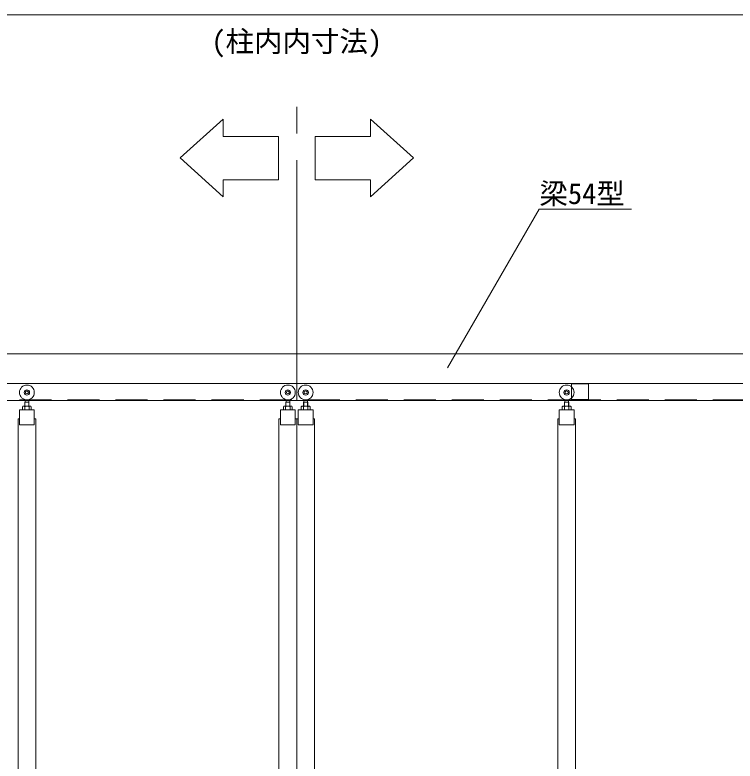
# Model space of a CAD drawing. Units: millimetres, scale not verified. Extents: x -10062 to 10062, y -16938 to 16938.
# Drawn here: x -4313 to -1885, y 9351 to 11868 of the extents above; entities that cross this region are included whole.
import ezdxf
from ezdxf.enums import TextEntityAlignment as Align

# ---------------------------------------------------------------- set-up
doc = ezdxf.new("R2010")
doc.units = ezdxf.units.MM
doc.header["$LTSCALE"] = 90
doc.linetypes.add('CHAIN2', pattern=[12, 9, -1, 1, -1])
doc.linetypes.add('DASHED1', pattern=[1.8, 1.2, -0.6])
for name, color, linetype, lineweight in [('0-C_寸法', 134, 'Continuous', 18), ('1-1_中央走行棒', 134, 'Continuous', 18), ('1-2_中央走行棒右', 134, 'Continuous', 18), ('1-3_中央走行棒左', 134, 'Continuous', 18), ('1-6_通芯', 134, 'CHAIN2', 18), ('1-B_文字', 134, 'Continuous', 18), ('1-F_梁54', 134, 'Continuous', 18)]:
    doc.layers.add(name, color=color, linetype=linetype, lineweight=lineweight)
doc.styles.add('ＭＳ ゴシック', font='')
doc.styles.get('ＭＳ ゴシック').set_extended_font_data('MS Gothic')

msp = doc.modelspace()

# ---------------------------------------------------------------- linework, layer by layer
at = {"layer": '0-C_寸法'}
msp.add_line((-6007.5, 11867.5), (-717.5, 11867.5), dxfattribs=at)
at = {"layer": '1-1_中央走行棒'}
for p, q in [((-4278.75, 10561.1), (-4278.75, 10569.9)), ((-4266.25, 10561.1), (-4266.25, 10569.9)), ((-2458.75, 10561.1), (-2458.75, 10569.9)), ((-2446.25, 10561.1), (-2446.25, 10569.9)), ((-4283.62, 10548.06), (-4261.37, 10548.06)), ((-4283.62, 10548.06), (-4280, 10548.06)), ((-4280.44, 10548.06), (-4280.44, 10548.1)), ((-4280, 10546.06), (-4280, 10535.06)), ((-4279.2, 10548.06), (-4279.2, 10561.1)), ((-4265.8, 10548.06), (-4265.8, 10561.1)), ((-4265, 10548.06), (-4261.37, 10548.06)), ((-4265, 10546.06), (-4265, 10535.06)), ((-4264.56, 10548.06), (-4264.56, 10548.1)), ((-2463.62, 10548.06), (-2441.38, 10548.06)), ((-2463.62, 10548.06), (-2460, 10548.06)), ((-2460.44, 10548.06), (-2460.44, 10548.1)), ((-2460, 10546.06), (-2460, 10535.06)), ((-2459.2, 10548.06), (-2459.2, 10561.1)), ((-2445.8, 10548.06), (-2445.8, 10561.1)), ((-2445, 10548.06), (-2441.38, 10548.06)), ((-2445, 10546.06), (-2445, 10535.06)), ((-2444.56, 10548.06), (-2444.56, 10548.1))]:
    msp.add_line(p, q, dxfattribs=at)
for points in [[(-4257.75, 10546.06), (-4257.75, 10535.06), (-4287.25, 10535.06), (-4287.25, 10546.06)], [(-4280.44, 10548.1), (-4279.5, 10548.1), (-4279.5, 10561.1), (-4272.5, 10561.1)], [(-4264.56, 10548.1), (-4265.5, 10548.1), (-4265.5, 10561.1), (-4272.5, 10561.1)], [(-2437.75, 10546.06), (-2437.75, 10535.06), (-2467.25, 10535.06), (-2467.25, 10546.06)], [(-2460.44, 10548.1), (-2459.5, 10548.1), (-2459.5, 10561.1), (-2452.5, 10561.1)], [(-2444.56, 10548.1), (-2445.5, 10548.1), (-2445.5, 10561.1), (-2452.5, 10561.1)], [(-4297.5, 10505.06), (-4302.5, 10505.06), (-4302.5, 9173.06)], [(-4242.5, 9173.06), (-4242.5, 10505.06), (-4247.5, 10505.06)], [(-2477.5, 10505.06), (-2482.5, 10505.06), (-2482.5, 9173.06)], [(-2422.5, 9173.06), (-2422.5, 10505.06), (-2427.5, 10505.06)]]:
    msp.add_lwpolyline(points, dxfattribs=at)
for points in [[(-4297.5, 10485.06), (-4247.5, 10485.06), (-4247.5, 10535.06), (-4297.5, 10535.06)], [(-2477.5, 10485.06), (-2427.5, 10485.06), (-2427.5, 10535.06), (-2477.5, 10535.06)]]:
    msp.add_lwpolyline(points, close=True, dxfattribs=at)
for centre, radius in [((-4272.5, 10594.1), 25), ((-4272.5, 10594.1), 9), ((-4272.5, 10594.1), 5), ((-2452.5, 10594.1), 25), ((-2452.5, 10594.1), 9), ((-2452.5, 10594.1), 5)]:
    msp.add_circle(centre, radius, dxfattribs=at)
for centre, radius, start, end in [((-4283.62, 10543.78), 4.28, 32.227, 147.773), ((-4272.5, 10533), 15.07, 60.137, 119.863), ((-4261.37, 10543.78), 4.28, 32.227, 147.773), ((-2463.62, 10543.78), 4.28, 32.227, 147.773), ((-2452.5, 10533), 15.07, 60.137, 119.863), ((-2441.38, 10543.78), 4.28, 32.227, 147.773)]:
    msp.add_arc(centre, radius, start, end, dxfattribs=at)
at = {"layer": '1-2_中央走行棒右'}
for p, q in [((-3338.75, 10561.1), (-3338.75, 10569.9)), ((-3326.25, 10561.1), (-3326.25, 10569.9)), ((-3343.63, 10548.06), (-3321.38, 10548.06)), ((-3343.63, 10548.06), (-3340, 10548.06)), ((-3340.44, 10548.06), (-3340.44, 10548.1)), ((-3340, 10546.06), (-3340, 10535.06)), ((-3339.2, 10548.06), (-3339.2, 10561.1)), ((-3325.8, 10548.06), (-3325.8, 10561.1)), ((-3325, 10548.06), (-3321.38, 10548.06)), ((-3325, 10546.06), (-3325, 10535.06)), ((-3324.56, 10548.06), (-3324.56, 10548.1))]:
    msp.add_line(p, q, dxfattribs=at)
for points in [[(-3317.75, 10546.06), (-3317.75, 10535.06), (-3347.25, 10535.06), (-3347.25, 10546.06)], [(-3340.44, 10548.1), (-3339.5, 10548.1), (-3339.5, 10561.1), (-3332.5, 10561.1)], [(-3324.56, 10548.1), (-3325.5, 10548.1), (-3325.5, 10561.1), (-3332.5, 10561.1)], [(-3357.5, 10505.06), (-3362.5, 10505.06), (-3362.5, 9085.06)], [(-3302.5, 9173.06), (-3302.5, 10505.06), (-3307.5, 10505.06)]]:
    msp.add_lwpolyline(points, dxfattribs=at)
msp.add_lwpolyline([(-3357.5, 10485.06), (-3307.5, 10485.06), (-3307.5, 10535.06), (-3357.5, 10535.06)], close=True, dxfattribs=at)
for radius in [25, 9, 5]:
    msp.add_circle((-3332.5, 10594.1), radius, dxfattribs=at)
for centre, radius, start, end in [((-3343.63, 10543.78), 4.28, 32.227, 147.773), ((-3332.5, 10533), 15.07, 60.137, 119.863), ((-3321.38, 10543.78), 4.28, 32.227, 147.773)]:
    msp.add_arc(centre, radius, start, end, dxfattribs=at)
at = {"layer": '1-3_中央走行棒左'}
for p, q in [((-3398.75, 10561.1), (-3398.75, 10569.9)), ((-3386.25, 10561.1), (-3386.25, 10569.9)), ((-3403.63, 10548.06), (-3381.37, 10548.06)), ((-3403.63, 10548.06), (-3400, 10548.06)), ((-3400.43, 10548.06), (-3400.43, 10548.1)), ((-3400, 10546.06), (-3400, 10535.06)), ((-3399.2, 10548.06), (-3399.2, 10561.1)), ((-3385.8, 10548.06), (-3385.8, 10561.1)), ((-3385, 10548.06), (-3381.37, 10548.06)), ((-3385, 10546.06), (-3385, 10535.06)), ((-3384.56, 10548.06), (-3384.56, 10548.1))]:
    msp.add_line(p, q, dxfattribs=at)
for points in [[(-3377.75, 10546.06), (-3377.75, 10535.06), (-3407.25, 10535.06), (-3407.25, 10546.06)], [(-3400.43, 10548.1), (-3399.5, 10548.1), (-3399.5, 10561.1), (-3392.5, 10561.1)], [(-3384.56, 10548.1), (-3385.5, 10548.1), (-3385.5, 10561.1), (-3392.5, 10561.1)], [(-3417.5, 10505.06), (-3422.5, 10505.06), (-3422.5, 9173.06)], [(-3362.5, 9085.06), (-3362.5, 10505.06), (-3367.5, 10505.06)]]:
    msp.add_lwpolyline(points, dxfattribs=at)
msp.add_lwpolyline([(-3417.5, 10485.06), (-3367.5, 10485.06), (-3367.5, 10535.06), (-3417.5, 10535.06)], close=True, dxfattribs=at)
for radius in [25, 9, 5]:
    msp.add_circle((-3392.5, 10594.1), radius, dxfattribs=at)
for centre, radius, start, end in [((-3403.63, 10543.78), 4.28, 32.227, 147.773), ((-3392.5, 10533), 15.07, 60.137, 119.863), ((-3381.37, 10543.78), 4.28, 32.227, 147.773)]:
    msp.add_arc(centre, radius, start, end, dxfattribs=at)
at = {"layer": '1-6_通芯'}
msp.add_line((-3362.5, 10567.5), (-3362.5, 11595.07), dxfattribs=at)
at = {"layer": '1-B_文字'}
msp.add_line((-2545.22, 11212.5), (-2233.71, 11212.5), dxfattribs=at)
for points in [[(-3755.66, 11384.96), (-3611.25, 11515.73), (-3611.25, 11457.83), (-3424.61, 11457.83), (-3424.61, 11311.81), (-3611.25, 11311.81), (-3611.25, 11253.91)], [(-2969.33, 11384.96), (-3113.75, 11515.73), (-3113.75, 11457.83), (-3300.39, 11457.83), (-3300.39, 11311.81), (-3113.75, 11311.81), (-3113.75, 11253.91)]]:
    msp.add_lwpolyline(points, close=True, dxfattribs=at)
msp.add_lwpolyline([(-2854.39, 10677.62), (-2545.58, 11212.5), (-2545.22, 11212.5)], dxfattribs=at)
at = {"layer": '1-F_梁54'}
for p, q in [((-2407.5, 10624.5), (-5762.5, 10624.5)), ((-5762.5, 10624.5), (-962.5, 10624.5)), ((-2378.5, 10622.9), (-2436.5, 10622.9)), ((-962.5, 10624.5), (-2407.5, 10624.5))]:
    msp.add_line(p, q, dxfattribs=at)
at = {"layer": '1-F_梁54', "linetype": 'DASHED1'}
for p, q in [((-2407.5, 10569.1), (-6007.5, 10569.1)), ((-717.5, 10569.1), (-2407.5, 10569.1))]:
    msp.add_line(p, q, dxfattribs=at)
at = {"layer": '1-F_梁54'}
for points in [[(-562.5, 10624.5), (-562.5, 10724.5), (-6162.5, 10724.5), (-6162.5, 10624.5)], [(-5819.5, 10567.5), (-2407.5, 10567.5), (-2407.5, 10570.5)], [(-2407.5, 10570.5), (-2407.5, 10567.5), (-905.5, 10567.5)]]:
    msp.add_lwpolyline(points, dxfattribs=at)
msp.add_lwpolyline([(-2436.5, 10570.5), (-2378.5, 10570.5), (-2378.5, 10624.5), (-2436.5, 10624.5)], close=True, dxfattribs=at)

# ---------------------------------------------------------------- texts
at = {"layer": '0-C_寸法', "style": 'ＭＳ ゴシック'}
msp.add_text('(柱内内寸法)', height=70.38, dxfattribs=at).set_placement((-3650.5, 11721.9), align=Align.BOTTOM_LEFT)
at = {"layer": '1-B_文字', "style": 'ＭＳ ゴシック'}
msp.add_text('梁54型', height=70.38, dxfattribs=at).set_placement((-2544.21, 11208.4), align=Align.BOTTOM_LEFT)

doc.saveas('drawing.dxf')
